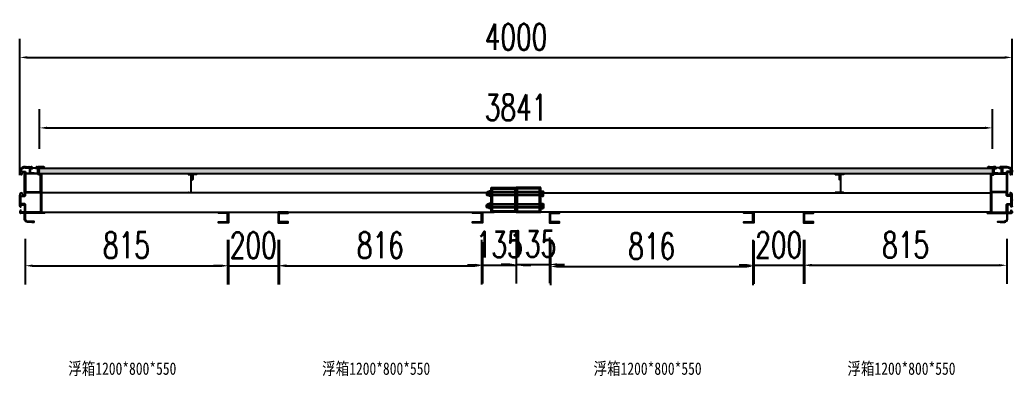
# Model space of a CAD drawing. Header units: millimetres. Extents: x -1612139 to -1300424, y 1145038 to 1536160.
# Drawn here: x -1523698 to -1519698, y 1191202 to 1192638 of the extents above; entities that cross this region are included whole.
import ezdxf

# ---------------------------------------------------------------- set-up
doc = ezdxf.new("R2010")
doc.units = ezdxf.units.MM
doc.header["$LTSCALE"] = 1000
doc.layers.get('0').update_dxf_attribs({"linetype": 'CONTINUOUS'})
doc.layers.get('DEFPOINTS').update_dxf_attribs({"linetype": 'CONTINUOUS'})
for name, color, linetype in [('W-ALUMINUM_FRAME铝架', 30, 'CONTINUOUS'), ('W-STEEL_FRAME钢架', 3, 'CONTINUOUS'), ('W-STEEL_KEEL钢龙骨', 5, 'CONTINUOUS'), ('结构', 1, 'CONTINUOUS')]:
    doc.layers.add(name, color=color, linetype=linetype)
doc.styles.add('-宋体', font='', dxfattribs={"width": 0.8})
doc.styles.add('STANDARD_T3', font='simplex.shx', dxfattribs={"width": 0.7, "bigfont": 'gbcbig.shx'})
doc.styles.get('-宋体').set_extended_font_data('SimSun')
doc.dimstyles.new('W&&30', dxfattribs={"dimtxt": 105, "dimasz": 30, "dimexe": 75, "dimexo": 90, "dimgap": 30, "dimtad": 1, "dimdec": 0, "dimzin": 0, "dimdsep": 46, "dimtxsty": 'STANDARD_T3', "dimcen": 0.09, "dimclrd": 1, "dimclre": 1, "dimclrt": 7, "dimazin": 2, "dimtfac": 1, "dimtdec": 0, "dimtix": 1, "dimtmove": 2, "dimatfit": 3, "dimfxl": 100, "dimtolj": 1, "dimtzin": 0, "dimarcsym": 0})

# ---------------------------------------------------------------- blocks, each defined once
blk = doc.blocks.new('*D61')
at = {"layer": 'DEFPOINTS', "color": 0, "transparency": 16777216}
for p in [(-1519697.9, 1192486.5), (-1523697.9, 1191922.2), (-1519697.9, 1191922.2)]:
    blk.add_point(p, dxfattribs=at)
at = {"layer": 'W-STEEL_FRAME钢架', "color": 1, "lineweight": -2, "transparency": 16777216}
for p, q in [((-1523697.9, 1192012.2), (-1523697.9, 1192561.5)), ((-1519697.9, 1192012.2), (-1519697.9, 1192561.5)), ((-1523667.9, 1192486.5), (-1519727.9, 1192486.5))]:
    blk.add_line(p, q, dxfattribs=at)
at = {"layer": 'W-STEEL_FRAME钢架', "color": 1, "transparency": 16777216}
for points in [[(-1523667.9, 1192491.5), (-1523667.9, 1192481.5), (-1523697.9, 1192486.5)], [(-1519727.9, 1192491.5), (-1519727.9, 1192481.5), (-1519697.9, 1192486.5)]]:
    blk.add_solid(points, dxfattribs=at)
at = {"layer": 'W-STEEL_FRAME钢架', "color": 7, "transparency": 16777216, "insert": (-1521697.9, 1192569), "char_height": 105, "attachment_point": 5, "style": 'STANDARD_T3'}
blk.add_mtext('\\A1;4000', dxfattribs=at)
blk = doc.blocks.new('1')
at = {"lineweight": -3}
for p, q in [((-1521938.3, 1214338.4), (-1521935.3, 1214338.4)), ((-1521938.3, 1214336.4), (-1521931.3, 1214336.4)), ((-1521938.3, 1214336.4), (-1521914.3, 1214336.4)), ((-1521936.3, 1214341.4), (-1521936.3, 1214346.4)), ((-1521936.3, 1214346.4), (-1521916.3, 1214346.4)), ((-1521935.3, 1214341.4), (-1521936.3, 1214341.4)), ((-1521933.9, 1214347.4), (-1521931.6, 1214347.4)), ((-1521933.3, 1214351.8), (-1521931.3, 1214354.8)), ((-1521933.3, 1214136.4), (-1521933.3, 1214351.8)), ((-1521919.3, 1214351.8), (-1521933.3, 1214351.8)), ((-1521931.6, 1214347.4), (-1521918.6, 1214347.4)), ((-1521931.6, 1214346.4), (-1521931.6, 1214341.4)), ((-1521921.3, 1214354.8), (-1521931.3, 1214354.8)), ((-1521919.3, 1214351.8), (-1521921.3, 1214354.8)), ((-1521918.6, 1214347.4), (-1521920.9, 1214347.4)), ((-1521920.9, 1214346.4), (-1521920.9, 1214341.4)), ((-1521919.3, 1214136.4), (-1521919.3, 1214351.8)), ((-1521917.3, 1214341.4), (-1521916.3, 1214341.4)), ((-1521914.3, 1214338.4), (-1521917.3, 1214338.4)), ((-1521916.3, 1214341.4), (-1521916.3, 1214346.4)), ((-1521938.3, 1214136.4), (-1521931.3, 1214136.4)), ((-1521938.3, 1214136.4), (-1521914.3, 1214136.4)), ((-1521938.3, 1214134.4), (-1521935.3, 1214134.4)), ((-1521935.3, 1214131.4), (-1521936.3, 1214131.4)), ((-1521936.3, 1214131.4), (-1521936.3, 1214126.4)), ((-1521936.3, 1214126.4), (-1521916.3, 1214126.4)), ((-1521933.9, 1214125.4), (-1521931.6, 1214125.4)), ((-1521931.6, 1214126.4), (-1521931.6, 1214131.4)), ((-1521931.6, 1214125.4), (-1521918.6, 1214125.4)), ((-1521920.9, 1214126.4), (-1521920.9, 1214131.4)), ((-1521918.6, 1214125.4), (-1521920.9, 1214125.4)), ((-1521914.3, 1214134.4), (-1521917.3, 1214134.4)), ((-1521917.3, 1214131.4), (-1521916.3, 1214131.4)), ((-1521916.3, 1214131.4), (-1521916.3, 1214126.4))]:
    blk.add_line(p, q, dxfattribs=at)
at = {"color": 1}
for p, q in [((-1521936.3, 1214346.4), (-1521933.9, 1214347.4)), ((-1521918.6, 1214347.4), (-1521916.3, 1214346.4))]:
    blk.add_line(p, q, dxfattribs=at)
at = {"color": 6, "lineweight": -3}
for p, q in [((-1521931.3, 1214136.4), (-1521931.3, 1214354.8)), ((-1521921.3, 1214136.4), (-1521921.3, 1214354.8))]:
    blk.add_line(p, q, dxfattribs=at)
at = {"lineweight": -3}
for points in [[(-1521933.3, 1214336.4), (-1521938.3, 1214336.4), (-1521938.3, 1214338.4), (-1521914.3, 1214338.4), (-1521914.3, 1214336.4), (-1521919.3, 1214336.4)], [(-1521935.3, 1214338.4), (-1521935.3, 1214341.4), (-1521917.3, 1214341.4), (-1521917.3, 1214338.4)], [(-1521933.3, 1214136.4), (-1521938.3, 1214136.4), (-1521938.3, 1214134.4), (-1521914.3, 1214134.4), (-1521914.3, 1214136.4), (-1521919.3, 1214136.4)], [(-1521935.3, 1214134.4), (-1521935.3, 1214131.4), (-1521917.3, 1214131.4), (-1521917.3, 1214134.4)]]:
    blk.add_lwpolyline(points, dxfattribs=at)
for centre, radius, start, end in [((-1521933.9, 1214128.6), 3.22, 223.6028, 316.3972), ((-1521926.3, 1214140.1), 14.7, 248.7607, 291.2393), ((-1521918.6, 1214128.6), 3.22, 223.6028, 316.3972)]:
    blk.add_arc(centre, radius, start, end, dxfattribs=at)
blk = doc.blocks.new('*D62')
at = {"layer": 'DEFPOINTS', "color": 0, "transparency": 16777216}
for p in [(-1523675.9, 1191845.7), (-1522860.9, 1191840.8), (-1522860.9, 1191646.8)]:
    blk.add_point(p, dxfattribs=at)
at = {"layer": 'W-STEEL_FRAME钢架', "color": 1, "lineweight": -2, "transparency": 16777216}
for p, q in [((-1523675.9, 1191755.7), (-1523675.9, 1191571.8)), ((-1522860.9, 1191750.8), (-1522860.9, 1191571.8)), ((-1523645.9, 1191646.8), (-1522890.9, 1191646.8))]:
    blk.add_line(p, q, dxfattribs=at)
at = {"layer": 'W-STEEL_FRAME钢架', "color": 1, "transparency": 16777216}
for points in [[(-1523645.9, 1191651.8), (-1523645.9, 1191641.8), (-1523675.9, 1191646.8)], [(-1522890.9, 1191651.8), (-1522890.9, 1191641.8), (-1522860.9, 1191646.8)]]:
    blk.add_solid(points, dxfattribs=at)
at = {"layer": 'W-STEEL_FRAME钢架', "color": 7, "transparency": 16777216, "insert": (-1523268.4, 1191729.3), "char_height": 105, "attachment_point": 5, "style": 'STANDARD_T3'}
blk.add_mtext('\\A1;815', dxfattribs=at)
blk = doc.blocks.new('*D63')
at = {"layer": 'DEFPOINTS', "color": 0, "transparency": 16777216}
for p in [(-1522652.9, 1191840.8), (-1521836.9, 1191840.8), (-1521836.9, 1191646.8)]:
    blk.add_point(p, dxfattribs=at)
at = {"layer": 'W-STEEL_FRAME钢架', "color": 1, "lineweight": -2, "transparency": 16777216}
for p, q in [((-1522652.9, 1191750.8), (-1522652.9, 1191571.8)), ((-1521836.9, 1191750.8), (-1521836.9, 1191571.8)), ((-1522622.9, 1191646.8), (-1521866.9, 1191646.8))]:
    blk.add_line(p, q, dxfattribs=at)
at = {"layer": 'W-STEEL_FRAME钢架', "color": 1, "transparency": 16777216}
for points in [[(-1522622.9, 1191651.8), (-1522622.9, 1191641.8), (-1522652.9, 1191646.8)], [(-1521866.9, 1191651.8), (-1521866.9, 1191641.8), (-1521836.9, 1191646.8)]]:
    blk.add_solid(points, dxfattribs=at)
at = {"layer": 'W-STEEL_FRAME钢架', "color": 7, "transparency": 16777216, "insert": (-1522244.9, 1191729.3), "char_height": 105, "attachment_point": 5, "style": 'STANDARD_T3'}
blk.add_mtext('\\A1;816', dxfattribs=at)
blk = doc.blocks.new('*D64')
at = {"layer": 'DEFPOINTS', "color": 0, "transparency": 16777216}
for p in [(-1521559, 1191840.8), (-1520742.9, 1191840.8), (-1520742.9, 1191643.6)]:
    blk.add_point(p, dxfattribs=at)
at = {"layer": 'W-STEEL_FRAME钢架', "color": 1, "lineweight": -2, "transparency": 16777216}
for p, q in [((-1521559, 1191750.8), (-1521559, 1191568.6)), ((-1520742.9, 1191750.8), (-1520742.9, 1191568.6)), ((-1521529, 1191643.6), (-1520772.9, 1191643.6))]:
    blk.add_line(p, q, dxfattribs=at)
at = {"layer": 'W-STEEL_FRAME钢架', "color": 1, "transparency": 16777216}
for points in [[(-1521529, 1191648.6), (-1521529, 1191638.6), (-1521559, 1191643.6)], [(-1520772.9, 1191648.6), (-1520772.9, 1191638.6), (-1520742.9, 1191643.6)]]:
    blk.add_solid(points, dxfattribs=at)
at = {"layer": 'W-STEEL_FRAME钢架', "color": 7, "transparency": 16777216, "insert": (-1521151, 1191726.1), "char_height": 105, "attachment_point": 5, "style": 'STANDARD_T3'}
blk.add_mtext('\\A1;816', dxfattribs=at)
blk = doc.blocks.new('*D65')
at = {"layer": 'DEFPOINTS', "color": 0, "transparency": 16777216}
for p in [(-1519720, 1191845.7), (-1520535, 1191840.8), (-1519720, 1191648.7)]:
    blk.add_point(p, dxfattribs=at)
at = {"layer": 'W-STEEL_FRAME钢架', "color": 1, "lineweight": -2, "transparency": 16777216}
for p, q in [((-1520535, 1191750.8), (-1520535, 1191573.7)), ((-1519720, 1191755.7), (-1519720, 1191573.7)), ((-1520505, 1191648.7), (-1519750, 1191648.7))]:
    blk.add_line(p, q, dxfattribs=at)
at = {"layer": 'W-STEEL_FRAME钢架', "color": 1, "transparency": 16777216}
for points in [[(-1520505, 1191653.7), (-1520505, 1191643.7), (-1520535, 1191648.7)], [(-1519750, 1191653.7), (-1519750, 1191643.7), (-1519720, 1191648.7)]]:
    blk.add_solid(points, dxfattribs=at)
at = {"layer": 'W-STEEL_FRAME钢架', "color": 7, "transparency": 16777216, "insert": (-1520127.5, 1191731.2), "char_height": 105, "attachment_point": 5, "style": 'STANDARD_T3'}
blk.add_mtext('\\A1;815', dxfattribs=at)
blk = doc.blocks.new('*D66')
at = {"layer": 'DEFPOINTS', "color": 0, "transparency": 16777216}
for p in [(-1522856.9, 1191840.8), (-1522656.9, 1191840.8), (-1522656.9, 1191646.8)]:
    blk.add_point(p, dxfattribs=at)
at = {"layer": 'W-STEEL_FRAME钢架', "color": 1, "lineweight": -2, "transparency": 16777216}
for p, q in [((-1522856.9, 1191750.8), (-1522856.9, 1191571.8)), ((-1522656.9, 1191750.8), (-1522656.9, 1191571.8)), ((-1522886.9, 1191646.8), (-1522916.9, 1191646.8)), ((-1522856.9, 1191646.8), (-1522656.9, 1191646.8)), ((-1522626.9, 1191646.8), (-1522596.9, 1191646.8))]:
    blk.add_line(p, q, dxfattribs=at)
at = {"layer": 'W-STEEL_FRAME钢架', "color": 1, "transparency": 16777216}
for points in [[(-1522886.9, 1191651.8), (-1522886.9, 1191641.8), (-1522856.9, 1191646.8)], [(-1522626.9, 1191651.8), (-1522626.9, 1191641.8), (-1522656.9, 1191646.8)]]:
    blk.add_solid(points, dxfattribs=at)
at = {"layer": 'W-STEEL_FRAME钢架', "color": 7, "transparency": 16777216, "insert": (-1522756.9, 1191729.3), "char_height": 105, "attachment_point": 5, "style": 'STANDARD_T3'}
blk.add_mtext('\\A1;200', dxfattribs=at)
blk = doc.blocks.new('*D67')
at = {"layer": 'DEFPOINTS', "color": 0, "transparency": 16777216}
for p in [(-1521697.9, 1191862.3), (-1521832.9, 1191832), (-1521697.9, 1191649.7)]:
    blk.add_point(p, dxfattribs=at)
at = {"layer": 'W-STEEL_FRAME钢架', "color": 1, "lineweight": -2, "transparency": 16777216}
for p, q in [((-1521697.9, 1191772.3), (-1521697.9, 1191574.7)), ((-1521832.9, 1191742), (-1521832.9, 1191574.7)), ((-1521862.9, 1191649.7), (-1521892.9, 1191649.7)), ((-1521832.9, 1191649.7), (-1521697.9, 1191649.7)), ((-1521667.9, 1191649.7), (-1521637.9, 1191649.7))]:
    blk.add_line(p, q, dxfattribs=at)
at = {"layer": 'W-STEEL_FRAME钢架', "color": 1, "transparency": 16777216}
for points in [[(-1521862.9, 1191654.7), (-1521862.9, 1191644.7), (-1521832.9, 1191649.7)], [(-1521667.9, 1191654.7), (-1521667.9, 1191644.7), (-1521697.9, 1191649.7)]]:
    blk.add_solid(points, dxfattribs=at)
at = {"layer": 'W-STEEL_FRAME钢架', "color": 7, "transparency": 16777216, "insert": (-1521765.4, 1191732.2), "char_height": 105, "attachment_point": 5, "style": 'STANDARD_T3'}
blk.add_mtext('\\A1;135', dxfattribs=at)
blk = doc.blocks.new('*D68')
at = {"layer": 'DEFPOINTS', "color": 0, "transparency": 16777216}
for p in [(-1521697.9, 1191862.3), (-1521563, 1191850.5), (-1521563, 1191651.8)]:
    blk.add_point(p, dxfattribs=at)
at = {"layer": 'W-STEEL_FRAME钢架', "color": 1, "lineweight": -2, "transparency": 16777216}
for p, q in [((-1521697.9, 1191772.3), (-1521697.9, 1191576.8)), ((-1521563, 1191760.5), (-1521563, 1191576.8)), ((-1521727.9, 1191651.8), (-1521757.9, 1191651.8)), ((-1521697.9, 1191651.8), (-1521563, 1191651.8)), ((-1521533, 1191651.8), (-1521503, 1191651.8))]:
    blk.add_line(p, q, dxfattribs=at)
at = {"layer": 'W-STEEL_FRAME钢架', "color": 1, "transparency": 16777216}
for points in [[(-1521727.9, 1191656.8), (-1521727.9, 1191646.8), (-1521697.9, 1191651.8)], [(-1521533, 1191656.8), (-1521533, 1191646.8), (-1521563, 1191651.8)]]:
    blk.add_solid(points, dxfattribs=at)
at = {"layer": 'W-STEEL_FRAME钢架', "color": 7, "transparency": 16777216, "insert": (-1521630.5, 1191734.3), "char_height": 105, "attachment_point": 5, "style": 'STANDARD_T3'}
blk.add_mtext('\\A1;135', dxfattribs=at)
blk = doc.blocks.new('*D69')
at = {"layer": 'DEFPOINTS', "color": 0, "transparency": 16777216}
for p in [(-1520738.9, 1191836.5), (-1520539, 1191840.8), (-1520539, 1191648.7)]:
    blk.add_point(p, dxfattribs=at)
at = {"layer": 'W-STEEL_FRAME钢架', "color": 1, "lineweight": -2, "transparency": 16777216}
for p, q in [((-1520738.9, 1191746.5), (-1520738.9, 1191573.7)), ((-1520539, 1191750.8), (-1520539, 1191573.7)), ((-1520768.9, 1191648.7), (-1520798.9, 1191648.7)), ((-1520738.9, 1191648.7), (-1520539, 1191648.7)), ((-1520509, 1191648.7), (-1520479, 1191648.7))]:
    blk.add_line(p, q, dxfattribs=at)
at = {"layer": 'W-STEEL_FRAME钢架', "color": 1, "transparency": 16777216}
for points in [[(-1520768.9, 1191653.7), (-1520768.9, 1191643.7), (-1520738.9, 1191648.7)], [(-1520509, 1191653.7), (-1520509, 1191643.7), (-1520539, 1191648.7)]]:
    blk.add_solid(points, dxfattribs=at)
at = {"layer": 'W-STEEL_FRAME钢架', "color": 7, "transparency": 16777216, "insert": (-1520639, 1191731.2), "char_height": 105, "attachment_point": 5, "style": 'STANDARD_T3'}
blk.add_mtext('\\A1;200', dxfattribs=at)
blk = doc.blocks.new('*D70')
at = {"layer": 'DEFPOINTS', "color": 0, "transparency": 16777216}
for p in [(-1519777.6, 1192202.4), (-1523618.3, 1192028.6), (-1519777.6, 1192028.6)]:
    blk.add_point(p, dxfattribs=at)
at = {"layer": 'W-ALUMINUM_FRAME铝架', "color": 1, "lineweight": -2, "transparency": 16777216}
for p, q in [((-1523618.3, 1192118.6), (-1523618.3, 1192277.4)), ((-1519777.6, 1192118.6), (-1519777.6, 1192277.4)), ((-1523588.3, 1192202.4), (-1519807.6, 1192202.4))]:
    blk.add_line(p, q, dxfattribs=at)
at = {"layer": 'W-ALUMINUM_FRAME铝架', "color": 1, "transparency": 16777216}
for points in [[(-1523588.3, 1192207.4), (-1523588.3, 1192197.4), (-1523618.3, 1192202.4)], [(-1519807.6, 1192207.4), (-1519807.6, 1192197.4), (-1519777.6, 1192202.4)]]:
    blk.add_solid(points, dxfattribs=at)
at = {"layer": 'W-ALUMINUM_FRAME铝架', "color": 7, "transparency": 16777216, "insert": (-1521697.9, 1192284.9), "char_height": 105, "attachment_point": 5, "style": 'STANDARD_T3'}
blk.add_mtext('\\A1;3841', dxfattribs=at)
blk = doc.blocks.new('$matou$00000085')
at = {"color": 0, "lineweight": 5}
for p, q in [((-17.5, 36, 0), (-17.5, 37, 0)), ((-4.3, 33.6, 0), (-4.3, 35, 0)), ((-1.2, 13.2, 0), (-3.5, 13.2, 0))]:
    blk.add_line(p, q, dxfattribs=at)
at = {"color": 0, "lineweight": 0, "ltscale": 0.5}
blk.add_arc((-1.5, 17.2, 0), 4.07, 274.7282, 349.8472, dxfattribs=at)
at = {"layer": '结构', "color": 0, "linetype": 'ByBlock', "lineweight": 0, "ltscale": 0.5}
for p, q in [((-7.2, 38, 0), (-16.5, 38, 0)), ((-16.5, 35, 0), (-8.5, 35, 0)), ((-7.5, -34, 0), (-7.5, 34, 0)), ((-4.7, 33.3, 0), (-4.3, 33.6, 0)), ((-4.3, 33.1, 0), (-4.7, 33.3, 0)), ((-4.7, 31.5, 0), (-4.3, 31.7, 0)), ((-4.3, 31.2, 0), (-4.7, 31.5, 0)), ((-4.3, 31, 0), (-4.7, 30.8, 0)), ((-4.7, 30.8, 0), (-4.3, 30.5, 0)), ((-4.3, 29.2, 0), (-4.7, 29, 0)), ((-4.7, 29, 0), (-4.3, 28.7, 0)), ((-4.3, 27.4, 0), (-4.7, 27.2, 0)), ((-4.7, 27.2, 0), (-4.3, 26.9, 0)), ((-4.3, 25.6, 0), (-4.7, 25.4, 0)), ((-4.7, 25.4, 0), (-4.3, 25.1, 0)), ((-4.3, 23.8, 0), (-4.7, 23.6, 0)), ((-4.7, 23.6, 0), (-4.3, 23.3, 0)), ((-4.3, 22, 0), (-4.7, 21.8, 0)), ((-4.7, 21.8, 0), (-4.3, 21.5, 0)), ((-4.3, 20.2, 0), (-4.7, 20, 0)), ((-4.7, 20, 0), (-4.3, 19.7, 0)), ((-4.5, -34, 0), (-4.5, 12.2, 0)), ((-4.3, 31.7, 0), (-4.3, 33.1, 0)), ((-4.3, 31.3, 0), (-4.3, 31, 0)), ((-4.3, 30.5, 0), (-4.3, 29.2, 0)), ((-4.3, 28.7, 0), (-4.3, 27.4, 0)), ((-4.3, 26.9, 0), (-4.3, 25.6, 0)), ((-4.3, 25.1, 0), (-4.3, 23.8, 0)), ((-4.3, 23.3, 0), (-4.3, 22, 0)), ((-4.3, 21.5, 0), (-4.3, 20.2, 0)), ((-4.3, 19.7, 0), (-4.3, 19.2, 0)), ((-0.7, 33.6, 0), (-0.7, 35, 0)), ((-0.3, 33.3, 0), (-0.7, 33.6, 0)), ((-0.7, 33.1, 0), (-0.3, 33.3, 0)), ((-0.7, 31.7, 0), (-0.7, 33.1, 0)), ((-0.3, 31.5, 0), (-0.7, 31.7, 0)), ((-0.7, 31.2, 0), (-0.3, 31.5, 0)), ((-0.7, 29.9, 0), (-0.7, 31.2, 0)), ((-0.3, 29.7, 0), (-0.7, 29.9, 0)), ((-0.7, 29.4, 0), (-0.3, 29.7, 0)), ((-0.7, 28.1, 0), (-0.7, 29.4, 0)), ((-0.3, 27.9, 0), (-0.7, 28.1, 0)), ((-0.7, 27.6, 0), (-0.3, 27.9, 0)), ((-0.7, 26.3, 0), (-0.7, 27.6, 0)), ((-0.3, 26.1, 0), (-0.7, 26.3, 0)), ((-0.7, 25.8, 0), (-0.3, 26.1, 0)), ((-0.7, 24.5, 0), (-0.7, 25.8, 0)), ((-0.3, 24.3, 0), (-0.7, 24.5, 0)), ((-0.7, 24, 0), (-0.3, 24.3, 0)), ((-0.7, 22.7, 0), (-0.7, 24, 0)), ((-0.3, 22.5, 0), (-0.7, 22.7, 0)), ((-0.7, 22.2, 0), (-0.3, 22.5, 0)), ((-0.7, 22.2, 0), (-0.7, 22.2, 0)), ((-0.7, 21, 0), (-0.7, 22.2, 0)), ((-0.3, 20.7, 0), (-0.7, 21, 0)), ((-0.7, 20.5, 0), (-0.3, 20.7, 0)), ((-0.7, 19.2, 0), (-0.7, 20.5, 0)), ((2.2, 38, 0), (16.5, 38, 0)), ((2.5, 34, 0), (2.5, 16.5, 0)), ((16.5, 35, 0), (3.5, 35, 0)), ((17.5, 37, 0), (17.5, 36, 0)), ((-17.5, -37.5, 0), (-17.5, -35.5, 0)), ((-17, -35, 0), (-8.5, -35, 0)), ((17, -38, 0), (-17, -38, 0)), ((-3.5, -35, 0), (17, -35, 0)), ((17.5, -35.5, 0), (17.5, -37.5, 0))]:
    blk.add_line(p, q, dxfattribs=at)
for centre, radius, start, end in [((-16.5, 37, 0), 1, 90, 180), ((-16.5, 36, 0), 1, 180, 270), ((-8.5, 34, 0), 1, 0, 90), ((-7.2, 35, 0), 3, 0, 90.0017), ((-3.5, 12.2, 0), 1, 90, 180), ((-2.5, 19.2, 0), 1.75, 180, 0), ((2.2, 35, 0), 3, 89.9983, 180), ((3.5, 34, 0), 1, 90, 180), ((16.5, 37, 0), 1, 0, 90), ((16.5, 36, 0), 1, 270, 360), ((-17, -35.5, 0), 0.5, 90, 180), ((-17, -37.5, 0), 0.5, 180, 270), ((-8.5, -34, 0), 1, 270, 0), ((-3.5, -34, 0), 1, 180, 270), ((17, -35.5, 0), 0.5, 0, 90), ((17, -37.5, 0), 0.5, 270, 0)]:
    blk.add_arc(centre, radius, start, end, dxfattribs=at)

msp = doc.modelspace()

# ---------------------------------------------------------------- hatches: boundary and pattern name
at = {"lineweight": -3}
h = msp.add_hatch(dxfattribs=at)
h.set_pattern_fill('AR-HBONE', color=43, scale=0.250984)
h.set_pattern_definition([(45, (-1584681.398, 1268171.083), (4e-15, 36.062446), [76.5, -25.5]), (135, (-1584663.367, 1268189.114), (4e-15, 36.062446), [76.5, -25.5])])
h.paths.add_polyline_path([(-1519777.6, 1192017.1), (-1519777.6, 1192040.2), (-1523613.3, 1192040.2), (-1523613.3, 1192017.1)])

# ---------------------------------------------------------------- linework, layer by layer
at = {"color": 3, "lineweight": -3}
for p, q in [((-1523662.4, 1192045), (-1523662.1, 1192045.4)), ((-1523660.9, 1192045.4), (-1523660.6, 1192045)), ((-1523660.4, 1192045), (-1523660.1, 1192045.4)), ((-1523658.3, 1192045), (-1523658, 1192045.4)), ((-1523657.9, 1192045.5), (-1523652.8, 1192045.5)), ((-1523657.9, 1192045.5), (-1523656.1, 1192045.5)), ((-1523627.7, 1192045.5), (-1523622.5, 1192045.5)), ((-1523614.1, 1192045), (-1523614.4, 1192045.4)), ((-1523612.1, 1192045), (-1523612.4, 1192045.4)), ((-1523611.5, 1192045.4), (-1523611.8, 1192045)), ((-1523610.1, 1192045), (-1523610.4, 1192045.4)), ((-1523607.3, 1192045.5), (-1523604.9, 1192045.5)), ((-1519788.6, 1192045.5), (-1519791, 1192045.5)), ((-1519785.8, 1192045), (-1519785.5, 1192045.4)), ((-1519784.4, 1192045.4), (-1519784.1, 1192045)), ((-1519783.8, 1192045), (-1519783.5, 1192045.4)), ((-1519781.8, 1192045), (-1519781.5, 1192045.4)), ((-1519768.2, 1192045.5), (-1519773.4, 1192045.5)), ((-1519738, 1192045.5), (-1519743.1, 1192045.5)), ((-1519738, 1192045.5), (-1519739.8, 1192045.5)), ((-1519737.6, 1192045), (-1519737.9, 1192045.4)), ((-1519735.5, 1192045), (-1519735.8, 1192045.4)), ((-1519735, 1192045.4), (-1519735.3, 1192045)), ((-1519733.5, 1192045), (-1519733.8, 1192045.4)), ((-1523678.9, 1191978.3), (-1523678.9, 1192021.4)), ((-1523673.4, 1192020.4), (-1523660.8, 1192020.4)), ((-1523647.3, 1192043), (-1523647.3, 1192038.7)), ((-1523633.2, 1192038.7), (-1523633.2, 1192043)), ((-1523610.6, 1192015.9), (-1523610.6, 1191978.3)), ((-1519785.3, 1192015.9), (-1519785.3, 1191978.3)), ((-1519762.7, 1192038.7), (-1519762.7, 1192043)), ((-1519748.6, 1192043), (-1519748.6, 1192038.7)), ((-1519722.5, 1192020.4), (-1519735.1, 1192020.4)), ((-1519717, 1191978.3), (-1519717, 1192021.4)), ((-1523697.9, 1191912.8), (-1523697.9, 1191931.6)), ((-1519697.9, 1191912.8), (-1519697.9, 1191931.6)), ((-1523610.6, 1191911.6), (-1523610.6, 1191862.3)), ((-1519785.3, 1191911.6), (-1519785.3, 1191862.3))]:
    msp.add_line(p, q, dxfattribs=at)
at = {"color": 0}
for p, q in [((-1523647.3, 1192040.8), (-1523633.2, 1192040.8)), ((-1519748.6, 1192040.8), (-1519762.7, 1192040.8))]:
    msp.add_line(p, q, dxfattribs=at)
at = {"color": 1, "lineweight": -3}
for p, q in [((-1521797.9, 1191940.3), (-1523610.6, 1191940.3)), ((-1521597.9, 1191940.3), (-1519785.3, 1191940.3)), ((-1523610.6, 1191862.3), (-1521785.3, 1191862.3)), ((-1519785.3, 1191862.3), (-1521610.6, 1191862.3))]:
    msp.add_line(p, q, dxfattribs=at)
at = {"color": 3, "lineweight": -3}
for points in [[(-1523677.9, 1192045.5, 0.414214), (-1523697.9, 1192025.4), (-1523697.9, 1192023.8)], [(-1523673.1, 1192045.5, -0.198912), (-1523673, 1192045.4), (-1523672.7, 1192045)], [(-1523672.4, 1192045), (-1523672.1, 1192045.4, -0.198912), (-1523672, 1192045.5), (-1523671.1, 1192045.5, -0.198912), (-1523671, 1192045.4), (-1523670.7, 1192045)], [(-1523670.4, 1192045), (-1523670.1, 1192045.4, -0.198912), (-1523670, 1192045.5), (-1523669.1, 1192045.5, -0.198912), (-1523669, 1192045.4), (-1523668.7, 1192045)], [(-1523668.4, 1192045), (-1523668.1, 1192045.4, -0.198912), (-1523667.9, 1192045.5), (-1523667.1, 1192045.5, -0.198912), (-1523667, 1192045.4), (-1523666.7, 1192045)], [(-1523666.4, 1192045), (-1523666.1, 1192045.4, -0.198912), (-1523665.9, 1192045.5), (-1523665.1, 1192045.5, -0.198912), (-1523665, 1192045.4), (-1523664.7, 1192045)], [(-1523664.4, 1192045), (-1523664.1, 1192045.4, -0.198912), (-1523663.9, 1192045.5), (-1523663.1, 1192045.5, -0.198912), (-1523662.9, 1192045.4), (-1523662.6, 1192045)], [(-1523662.1, 1192045.4, -0.198912), (-1523661.9, 1192045.5), (-1523661.1, 1192045.5)], [(-1523659.9, 1192045.5), (-1523659.1, 1192045.5, -0.198912), (-1523658.9, 1192045.4), (-1523658.6, 1192045)], [(-1523622.1, 1192045), (-1523622.4, 1192045.4, 0.198912), (-1523622.5, 1192045.5), (-1523624.4, 1192045.5)], [(-1523620.1, 1192045), (-1523620.4, 1192045.4, 0.198912), (-1523620.5, 1192045.5), (-1523621.4, 1192045.5, 0.198912), (-1523621.5, 1192045.4), (-1523621.8, 1192045)], [(-1523618.1, 1192045), (-1523618.4, 1192045.4, 0.198912), (-1523618.5, 1192045.5), (-1523619.4, 1192045.5, 0.198912), (-1523619.5, 1192045.4), (-1523619.8, 1192045)], [(-1523616.1, 1192045), (-1523616.4, 1192045.4, 0.198912), (-1523616.5, 1192045.5), (-1523617.4, 1192045.5, 0.198912), (-1523617.5, 1192045.4), (-1523617.8, 1192045)], [(-1523614.5, 1192045.5), (-1523615.3, 1192045.5, 0.198912), (-1523615.5, 1192045.4), (-1523615.8, 1192045)], [(-1523612.5, 1192045.5), (-1523613.3, 1192045.5, 0.198912), (-1523613.5, 1192045.4), (-1523613.8, 1192045)], [(-1523610.5, 1192045.5), (-1523611.3, 1192045.5, 0.198912), (-1523611.5, 1192045.4)], [(-1523608, 1192045), (-1523608.3, 1192045.4, 0.198912), (-1523608.5, 1192045.5), (-1523609.3, 1192045.5, 0.198912), (-1523609.5, 1192045.4), (-1523609.8, 1192045)], [(-1523607.3, 1192045.5, 0.198912), (-1523607.5, 1192045.4), (-1523607.8, 1192045)], [(-1519788.6, 1192045.5, -0.198912), (-1519788.4, 1192045.4), (-1519788.1, 1192045)], [(-1519787.9, 1192045), (-1519787.6, 1192045.4, -0.198912), (-1519787.4, 1192045.5), (-1519786.6, 1192045.5, -0.198912), (-1519786.4, 1192045.4), (-1519786.1, 1192045)], [(-1519785.4, 1192045.5), (-1519784.6, 1192045.5, -0.198912), (-1519784.4, 1192045.4)], [(-1519783.4, 1192045.5), (-1519782.6, 1192045.5, -0.198912), (-1519782.4, 1192045.4), (-1519782.1, 1192045)], [(-1519781.4, 1192045.5), (-1519780.6, 1192045.5, -0.198912), (-1519780.4, 1192045.4), (-1519780.1, 1192045)], [(-1519779.8, 1192045), (-1519779.5, 1192045.4, -0.198912), (-1519779.4, 1192045.5), (-1519778.5, 1192045.5, -0.198912), (-1519778.4, 1192045.4), (-1519778.1, 1192045)], [(-1519777.8, 1192045), (-1519777.5, 1192045.4, -0.198912), (-1519777.4, 1192045.5), (-1519776.5, 1192045.5, -0.198912), (-1519776.4, 1192045.4), (-1519776.1, 1192045)], [(-1519775.8, 1192045), (-1519775.5, 1192045.4, -0.198912), (-1519775.4, 1192045.5), (-1519774.5, 1192045.5, -0.198912), (-1519774.4, 1192045.4), (-1519774.1, 1192045)], [(-1519773.8, 1192045), (-1519773.5, 1192045.4, -0.198912), (-1519773.4, 1192045.5), (-1519771.5, 1192045.5)], [(-1519736, 1192045.5), (-1519736.8, 1192045.5, 0.198912), (-1519737, 1192045.4), (-1519737.3, 1192045)], [(-1519733.8, 1192045.4, 0.198912), (-1519734, 1192045.5), (-1519734.8, 1192045.5)], [(-1519731.5, 1192045), (-1519731.8, 1192045.4, 0.198912), (-1519732, 1192045.5), (-1519732.8, 1192045.5, 0.198912), (-1519732.9, 1192045.4), (-1519733.3, 1192045)], [(-1519729.5, 1192045), (-1519729.8, 1192045.4, 0.198912), (-1519730, 1192045.5), (-1519730.8, 1192045.5, 0.198912), (-1519730.9, 1192045.4), (-1519731.2, 1192045)], [(-1519727.5, 1192045), (-1519727.8, 1192045.4, 0.198912), (-1519728, 1192045.5), (-1519728.8, 1192045.5, 0.198912), (-1519728.9, 1192045.4), (-1519729.2, 1192045)], [(-1519725.5, 1192045), (-1519725.8, 1192045.4, 0.198912), (-1519725.9, 1192045.5), (-1519726.8, 1192045.5, 0.198912), (-1519726.9, 1192045.4), (-1519727.2, 1192045)], [(-1519723.5, 1192045), (-1519723.8, 1192045.4, 0.198912), (-1519723.9, 1192045.5), (-1519724.8, 1192045.5, 0.198912), (-1519724.9, 1192045.4), (-1519725.2, 1192045)], [(-1519722.8, 1192045.5, 0.198912), (-1519722.9, 1192045.4), (-1519723.2, 1192045)], [(-1519718, 1192045.5, -0.414214), (-1519697.9, 1192025.4), (-1519697.9, 1192023.8)], [(-1523693.9, 1192026.5), (-1523693.9, 1192026.5), (-1523677.4, 1192026.5, -0.414214), (-1523675.4, 1192024.4), (-1523675.4, 1192022.4, 0.413909), (-1523673.4, 1192020.4)], [(-1523680.9, 1192023.4), (-1523687.8, 1192023.4, 0.362489), (-1523688.8, 1192022.6), (-1523690.1, 1192015.2)], [(-1523677.9, 1192041.5), (-1523677.9, 1192041.5), (-1523661.8, 1192041.5, -0.414214), (-1523658.8, 1192038.5), (-1523658.8, 1192022.4, -0.414518), (-1523660.8, 1192020.4)], [(-1523640.8, 1192020.4), (-1523654.3, 1192020.4, -0.414214), (-1523655.3, 1192021.4), (-1523655.3, 1192037.5, -0.414214), (-1523654.3, 1192038.5), (-1523647.5, 1192038.5)], [(-1523639.6, 1192020.4, 0.198912), (-1523639.8, 1192020.3), (-1523640.1, 1192020, -0.414214), (-1523640.4, 1192020), (-1523640.7, 1192020.3, 0.198912), (-1523640.8, 1192020.4)], [(-1523639.6, 1192020.4), (-1523626.2, 1192020.4, 0.414214), (-1523625.2, 1192021.4), (-1523625.2, 1192037.5, 0.414214), (-1523626.2, 1192038.5), (-1523633, 1192038.5)], [(-1523610.6, 1192015.9, 0.414214), (-1523611.6, 1192016.9), (-1523620.6, 1192016.9, -0.414214), (-1523621.6, 1192017.9), (-1523621.6, 1192041.5, -0.414214), (-1523620.6, 1192042.5)], [(-1523597.6, 1192043), (-1523597.6, 1192042.7, -0.414214), (-1523597.8, 1192042.5), (-1523620.6, 1192042.5)], [(-1519798.3, 1192043), (-1519798.3, 1192042.7, 0.414214), (-1519798.1, 1192042.5), (-1519775.3, 1192042.5)], [(-1519785.3, 1192015.9, -0.414214), (-1519784.3, 1192016.9), (-1519775.3, 1192016.9, 0.414214), (-1519774.2, 1192017.9), (-1519774.2, 1192041.5, 0.414214), (-1519775.3, 1192042.5)], [(-1519756.3, 1192020.4), (-1519769.7, 1192020.4, -0.414214), (-1519770.7, 1192021.4), (-1519770.7, 1192037.5, -0.414214), (-1519769.7, 1192038.5), (-1519762.9, 1192038.5)], [(-1519756.3, 1192020.4, -0.198912), (-1519756.1, 1192020.3), (-1519755.8, 1192020, 0.414214), (-1519755.5, 1192020), (-1519755.2, 1192020.3, -0.198912), (-1519755.1, 1192020.4)], [(-1519755.1, 1192020.4), (-1519741.6, 1192020.4, 0.414214), (-1519740.6, 1192021.4), (-1519740.6, 1192037.5, 0.414214), (-1519741.6, 1192038.5), (-1519748.4, 1192038.5)], [(-1519718, 1192041.5), (-1519718, 1192041.5), (-1519734.1, 1192041.5, 0.414214), (-1519737.1, 1192038.5), (-1519737.1, 1192022.4, 0.414518), (-1519735.1, 1192020.4)], [(-1519702, 1192026.5), (-1519702, 1192026.5), (-1519718.5, 1192026.5, 0.414214), (-1519720.5, 1192024.4), (-1519720.5, 1192022.4, -0.413909), (-1519722.5, 1192020.4)], [(-1519715, 1192023.4), (-1519708.1, 1192023.4, -0.362489), (-1519707.1, 1192022.6), (-1519705.8, 1192015.2)], [(-1523691.3, 1191941.1, -0.403535), (-1523690.1, 1191940.2), (-1523688.8, 1191932.9, 0.362489), (-1523687.8, 1191932), (-1523680.9, 1191932, 0.414214), (-1523678.9, 1191934), (-1523678.9, 1191977.1)], [(-1523678.9, 1191978.3, 0.198912), (-1523678.8, 1191978.2), (-1523678.5, 1191977.9, -0.414214), (-1523678.5, 1191977.6), (-1523678.8, 1191977.3, 0.198912), (-1523678.9, 1191977.1)], [(-1523610.7, 1191978.2), (-1523611, 1191977.9, 0.414214), (-1523611, 1191977.6), (-1523610.7, 1191977.3, -0.198912), (-1523610.6, 1191977.1), (-1523610.6, 1191977.1), (-1523610.6, 1191912.8)], [(-1519785.2, 1191978.2), (-1519784.9, 1191977.9, -0.414214), (-1519784.9, 1191977.6), (-1519785.2, 1191977.3, 0.198912), (-1519785.3, 1191977.1), (-1519785.3, 1191977.1), (-1519785.3, 1191912.8)], [(-1519717, 1191978.3, -0.198912), (-1519717.1, 1191978.2), (-1519717.4, 1191977.9, 0.414214), (-1519717.4, 1191977.6), (-1519717.1, 1191977.3, -0.198912), (-1519717, 1191977.1)], [(-1519704.6, 1191941.1, 0.403535), (-1519705.8, 1191940.2), (-1519707.1, 1191932.9, -0.362489), (-1519708.1, 1191932), (-1519715, 1191932, -0.414214), (-1519717, 1191934), (-1519717, 1191977.1)], [(-1523610.6, 1191940.3), (-1523610.6, 1191862.3, 2.414214), (-1523610.1, 1191861.8), (-1523598.6, 1191861.8, -0.414214), (-1523597.6, 1191860.8), (-1523597.6, 1191859.8, -0.414214), (-1523598.6, 1191858.8)], [(-1519785.3, 1191940.3), (-1519785.3, 1191862.3, -2.414214), (-1519785.8, 1191861.8), (-1519797.3, 1191861.8, 0.414214), (-1519798.3, 1191860.8), (-1519798.3, 1191859.8, 0.414214), (-1519797.3, 1191858.8)], [(-1523697.9, 1191912.8, 0.198912), (-1523697.9, 1191912.7), (-1523697.6, 1191912.4, -0.414214), (-1523697.6, 1191912.1), (-1523697.9, 1191911.8, 0.198912), (-1523697.9, 1191911.6)], [(-1523697.9, 1191886.9, 0.414214), (-1523695.4, 1191884.4), (-1523694.1, 1191884.4, 0.414214), (-1523693.9, 1191884.6)], [(-1523693.9, 1191884.6), (-1523693.9, 1191891.4, -0.414214), (-1523692.9, 1191892.4), (-1523679.9, 1191892.4, -0.414214), (-1523678.9, 1191891.4), (-1523678.9, 1191877.9, 0.198912), (-1523678.8, 1191877.8), (-1523678.5, 1191877.5, -0.414214), (-1523678.5, 1191877.2), (-1523678.8, 1191876.9, 0.198912), (-1523678.9, 1191876.7), (-1523678.9, 1191863.3, -0.414214), (-1523679.9, 1191862.3), (-1523692.9, 1191862.3, -0.414214), (-1523693.9, 1191863.3), (-1523693.9, 1191870.1)], [(-1523610.7, 1191912.7), (-1523611, 1191912.4, 0.414214), (-1523611, 1191912.1), (-1523610.7, 1191911.8)], [(-1519785.2, 1191912.7), (-1519784.9, 1191912.4, -0.414214), (-1519784.9, 1191912.1), (-1519785.2, 1191911.8)], [(-1519702, 1191884.6), (-1519702, 1191891.4, 0.414214), (-1519703, 1191892.4), (-1519716, 1191892.4, 0.414214), (-1519717, 1191891.4), (-1519717, 1191877.9, -0.198912), (-1519717.1, 1191877.8), (-1519717.4, 1191877.5, 0.414214), (-1519717.4, 1191877.2), (-1519717.1, 1191876.9, -0.198912), (-1519717, 1191876.7), (-1519717, 1191863.3, 0.414214), (-1519716, 1191862.3), (-1519703, 1191862.3, 0.414214), (-1519702, 1191863.3), (-1519702, 1191870.1)], [(-1519697.9, 1191886.9, -0.414214), (-1519700.5, 1191884.4), (-1519701.8, 1191884.4, -0.414214), (-1519702, 1191884.6)], [(-1519697.9, 1191912.8, -0.198912), (-1519698, 1191912.7), (-1519698.3, 1191912.4, 0.414214), (-1519698.3, 1191912.1), (-1519698, 1191911.8, -0.198912), (-1519697.9, 1191911.6)], [(-1523697.9, 1191864.8), (-1523697.9, 1191860.8, 0.414214), (-1523695.9, 1191858.8)], [(-1523666.8, 1191822.6, -0.414214), (-1523678.9, 1191834.7), (-1523678.9, 1191856.7, 0.414214), (-1523680.9, 1191858.8), (-1523695.9, 1191858.8)], [(-1523693.9, 1191870.1, 0.414214), (-1523694.1, 1191870.3), (-1523695.4, 1191870.3)], [(-1523598.6, 1191858.8), (-1523673.9, 1191858.8, 0.414214), (-1523675.9, 1191856.7), (-1523675.9, 1191834.7, 0.414214), (-1523666.8, 1191825.6)], [(-1519797.3, 1191858.8), (-1519722, 1191858.8, -0.414214), (-1519720, 1191856.7), (-1519720, 1191834.7, -0.414214), (-1519729.1, 1191825.6)], [(-1519729.1, 1191822.6, 0.414214), (-1519717, 1191834.7), (-1519717, 1191856.7, -0.414214), (-1519715, 1191858.8), (-1519700, 1191858.8)], [(-1519702, 1191870.1, -0.414214), (-1519701.8, 1191870.3), (-1519700.5, 1191870.3)], [(-1519697.9, 1191864.8), (-1519697.9, 1191860.8, -0.414214), (-1519700, 1191858.8)], [(-1523650.2, 1191822.7), (-1523649.9, 1191823, -0.414214), (-1523649.6, 1191823), (-1523649.3, 1191822.7, 0.198912), (-1523649.2, 1191822.6), (-1523640.7, 1191822.6, 0.414214), (-1523639.7, 1191823.6), (-1523639.7, 1191824.6, 0.414214), (-1523640.7, 1191825.6), (-1523666.8, 1191825.6)], [(-1523650.2, 1191822.7, -0.198912), (-1523650.4, 1191822.6), (-1523666.8, 1191822.6)], [(-1519745.7, 1191822.7), (-1519746, 1191823, 0.414214), (-1519746.3, 1191823), (-1519746.6, 1191822.7, -0.198912), (-1519746.7, 1191822.6), (-1519755.2, 1191822.6, -0.414214), (-1519756.2, 1191823.6), (-1519756.2, 1191824.6, -0.414214), (-1519755.2, 1191825.6), (-1519729.1, 1191825.6)], [(-1519745.7, 1191822.7, 0.198912), (-1519745.5, 1191822.6), (-1519729.1, 1191822.6)]]:
    msp.add_lwpolyline(points, format="xyb", dxfattribs=at)
for points in [[(-1523677.9, 1192045.5), (-1523673.1, 1192045.5), (-1523675.5, 1192045.5)], [(-1519718, 1192045.5), (-1519722.8, 1192045.5), (-1519720.4, 1192045.5)], [(-1523697.9, 1191886.9), (-1523697.9, 1191897.3), (-1523697.9, 1191911.6)], [(-1519697.9, 1191886.9), (-1519697.9, 1191897.3), (-1519697.9, 1191911.6)]]:
    msp.add_lwpolyline(points, dxfattribs=at)
for points in [[(-1523622.2, 1192013.4, -0.356394), (-1523625.1, 1192015.8, 0.356394), (-1523627.1, 1192017.4), (-1523672.3, 1192017.4, 0.414214), (-1523675.4, 1192014.4), (-1523675.4, 1191947.1, 0.414214), (-1523673.4, 1191945.1), (-1523617.1, 1191945.1, 0.414214), (-1523614.1, 1191948.1), (-1523614.1, 1192010.3, 0.414214), (-1523617.1, 1192013.4)], [(-1519773.7, 1192013.4, 0.356394), (-1519770.8, 1192015.8, -0.356394), (-1519768.8, 1192017.4), (-1519723.5, 1192017.4, -0.414214), (-1519720.5, 1192014.4), (-1519720.5, 1191947.1, -0.414214), (-1519722.5, 1191945.1), (-1519778.8, 1191945.1, -0.414214), (-1519781.8, 1191948.1), (-1519781.8, 1192010.3, -0.414214), (-1519778.8, 1192013.4)], [(-1523614.1, 1191865.3, -0.414214), (-1523617.1, 1191862.3), (-1523672.4, 1191862.3, -0.414214), (-1523675.4, 1191865.3), (-1523675.4, 1191892.9, 0.414214), (-1523678.4, 1191895.9), (-1523691.4, 1191895.9, -0.414214), (-1523694.4, 1191898.9), (-1523694.4, 1191924.5, -0.414214), (-1523691.4, 1191927.5), (-1523678.4, 1191927.5, 0.414214), (-1523675.4, 1191930.5), (-1523675.4, 1191940.1, -0.414214), (-1523673.4, 1191942.1), (-1523617.1, 1191942.1, -0.414214), (-1523614.1, 1191939.1)], [(-1519781.8, 1191865.3, 0.414214), (-1519778.8, 1191862.3), (-1519723.5, 1191862.3, 0.414214), (-1519720.5, 1191865.3), (-1519720.5, 1191892.9, -0.414214), (-1519717.5, 1191895.9), (-1519704.5, 1191895.9, 0.414214), (-1519701.5, 1191898.9), (-1519701.5, 1191924.5, 0.414214), (-1519704.5, 1191927.5), (-1519717.5, 1191927.5, -0.414214), (-1519720.5, 1191930.5), (-1519720.5, 1191940.1, 0.414214), (-1519722.5, 1191942.1), (-1519778.8, 1191942.1, 0.414214), (-1519781.8, 1191939.1)]]:
    msp.add_lwpolyline(points, format="xyb", close=True, dxfattribs=at)
at = {"color": 43}
msp.add_lwpolyline([(-1523618.3, 1192040.2), (-1519777.6, 1192040.2), (-1519777.6, 1192017.1), (-1523618.3, 1192017.1)], close=True, dxfattribs=at)
at = {"color": 2}
for points in [[(-1521797.9, 1191962.3), (-1521697.9, 1191962.3), (-1521697.9, 1191862.3), (-1521797.9, 1191862.3)], [(-1521792.9, 1191957.3), (-1521702.9, 1191957.3), (-1521702.9, 1191867.3), (-1521792.9, 1191867.3)], [(-1521597.9, 1191962.3), (-1521697.9, 1191962.3), (-1521697.9, 1191862.3), (-1521597.9, 1191862.3)], [(-1521602.9, 1191957.3), (-1521692.9, 1191957.3), (-1521692.9, 1191867.3), (-1521602.9, 1191867.3)]]:
    msp.add_lwpolyline(points, close=True, dxfattribs=at)
at = {"color": 4}
for points in [[(-1522856.9, 1191862.3), (-1522856.9, 1191819.3), (-1522896.9, 1191819.3), (-1522896.9, 1191823.3), (-1522860.9, 1191823.3), (-1522860.9, 1191858.3), (-1522896.9, 1191858.3), (-1522896.9, 1191862.3)], [(-1522656.9, 1191862.3), (-1522656.9, 1191819.3), (-1522616.9, 1191819.3), (-1522616.9, 1191823.3), (-1522652.9, 1191823.3), (-1522652.9, 1191858.3), (-1522616.9, 1191858.3), (-1522616.9, 1191862.3)], [(-1521832.9, 1191862.3), (-1521832.9, 1191819.3), (-1521872.9, 1191819.3), (-1521872.9, 1191823.3), (-1521836.9, 1191823.3), (-1521836.9, 1191858.3), (-1521872.9, 1191858.3), (-1521872.9, 1191862.3)], [(-1521563, 1191862.3), (-1521563, 1191819.3), (-1521523, 1191819.3), (-1521523, 1191823.3), (-1521559, 1191823.3), (-1521559, 1191858.3), (-1521523, 1191858.3), (-1521523, 1191862.3)], [(-1520738.9, 1191862.3), (-1520738.9, 1191819.3), (-1520778.9, 1191819.3), (-1520778.9, 1191823.3), (-1520742.9, 1191823.3), (-1520742.9, 1191858.3), (-1520778.9, 1191858.3), (-1520778.9, 1191862.3)], [(-1520539, 1191862.3), (-1520539, 1191819.3), (-1520499, 1191819.3), (-1520499, 1191823.3), (-1520535, 1191823.3), (-1520535, 1191858.3), (-1520499, 1191858.3), (-1520499, 1191862.3)]]:
    msp.add_lwpolyline(points, close=True, dxfattribs=at)
at = {"color": 3, "lineweight": -3}
for centre, radius, start, end in [((-1523672.5, 1192045.1), 0.201, 225, 315), ((-1523670.5, 1192045.1), 0.201, 225, 315), ((-1523668.5, 1192045.1), 0.201, 225, 315), ((-1523666.5, 1192045.1), 0.201, 225, 315), ((-1523664.5, 1192045.1), 0.201, 225, 315), ((-1523662.5, 1192045.1), 0.201, 225, 315), ((-1523661.1, 1192045.3), 0.201, 45, 90), ((-1523660.5, 1192045.1), 0.201, 225, 315), ((-1523659.9, 1192045.3), 0.201, 90, 135), ((-1523658.5, 1192045.1), 0.201, 225, 315), ((-1523657.9, 1192045.3), 0.201, 90, 135), ((-1523652.4, 1192038.9), 6.62, 38.3047, 92.8074), ((-1523628, 1192038.9), 6.62, 87.1926, 141.6953), ((-1523622, 1192045.1), 0.201, 225, 315), ((-1523619.9, 1192045.1), 0.201, 225, 315), ((-1523617.9, 1192045.1), 0.201, 225, 315), ((-1523615.9, 1192045.1), 0.201, 225, 315), ((-1523614.5, 1192045.3), 0.201, 45, 90), ((-1523613.9, 1192045.1), 0.201, 225, 315), ((-1523612.5, 1192045.3), 0.201, 45, 90), ((-1523611.9, 1192045.1), 0.201, 225, 315), ((-1523610.5, 1192045.3), 0.201, 45, 90), ((-1523609.9, 1192045.1), 0.201, 225, 315), ((-1523607.9, 1192045.1), 0.201, 225, 315), ((-1523605.5, 1192031.7), 13.8, 54.8394, 92.3815), ((-1519790.4, 1192031.7), 13.8, 87.6185, 125.1606), ((-1519788, 1192045.1), 0.201, 225, 315), ((-1519786, 1192045.1), 0.201, 225, 315), ((-1519785.4, 1192045.3), 0.201, 90, 135), ((-1519784, 1192045.1), 0.201, 225, 315), ((-1519783.4, 1192045.3), 0.201, 90, 135), ((-1519782, 1192045.1), 0.201, 225, 315), ((-1519781.4, 1192045.3), 0.201, 90, 135), ((-1519780, 1192045.1), 0.201, 225, 315), ((-1519778, 1192045.1), 0.201, 225, 315), ((-1519775.9, 1192045.1), 0.201, 225, 315), ((-1519773.9, 1192045.1), 0.201, 225, 315), ((-1519767.9, 1192038.9), 6.62, 38.3047, 92.8074), ((-1519743.5, 1192038.9), 6.62, 87.1926, 141.6953), ((-1519738, 1192045.3), 0.201, 45, 90), ((-1519737.4, 1192045.1), 0.201, 225, 315), ((-1519736, 1192045.3), 0.201, 45, 90), ((-1519735.4, 1192045.1), 0.201, 225, 315), ((-1519734.8, 1192045.3), 0.201, 90, 135), ((-1519733.4, 1192045.1), 0.201, 225, 315), ((-1519731.4, 1192045.1), 0.201, 225, 315), ((-1519729.4, 1192045.1), 0.201, 225, 315), ((-1519727.4, 1192045.1), 0.201, 225, 315), ((-1519725.4, 1192045.1), 0.201, 225, 315), ((-1519723.4, 1192045.1), 0.201, 225, 315), ((-1523688.1, 1192023.8), 9.88, 179.7094, 251.9861), ((-1523677.9, 1192025.5), 16, 89.8166, 176.4472), ((-1523691.1, 1192015.4), 1, 270, 349.7), ((-1523680.9, 1192021.4), 2.01, 0, 90), ((-1523647.5, 1192038.7), 0.201, 270, 0.2741), ((-1523633, 1192038.7), 0.201, 180, 270), ((-1519762.9, 1192038.7), 0.201, 270, 360), ((-1519748.4, 1192038.7), 0.201, 179.7259, 270), ((-1519718, 1192025.5), 16, 3.5528, 90.1834), ((-1519715, 1192021.4), 2.01, 90, 180), ((-1519704.8, 1192015.4), 1, 190.3, 270), ((-1519707.8, 1192023.8), 9.88, 288.0139, 0.2906), ((-1523610.8, 1191978.3), 0.201, 315, 0), ((-1519785.1, 1191978.3), 0.201, 180, 225), ((-1523687.8, 1191931.6), 10.1, 110.0422, 179.7055), ((-1519708.1, 1191931.6), 10.1, 0.2945, 69.9578), ((-1523610.8, 1191912.8), 0.201, 315, 0), ((-1523610.8, 1191911.6), 0.201, 360, 45), ((-1519785.1, 1191912.8), 0.201, 180, 225), ((-1519785.1, 1191911.6), 0.201, 135, 180), ((-1523691.3, 1191865.1), 6.62, 128.3047, 182.8074), ((-1519704.6, 1191865.1), 6.62, 357.1926, 51.6953)]:
    msp.add_arc(centre, radius, start, end, dxfattribs=at)

# ---------------------------------------------------------------- block references
at = {"color": 1, "rotation": 90.00000000000001}
msp.add_blockref('1', (-307461.6, 2713863.5), dxfattribs=at)
at = {"color": 1, "xscale": -1, "rotation": 90}
msp.add_blockref('1', (-307461.6, -330039), dxfattribs=at)
at = {"layer": 'W-STEEL_KEEL钢龙骨'}
msp.add_blockref('$matou$00000085', (-1523001.6, 1191978.3), dxfattribs=at)
at = {"layer": 'W-STEEL_KEEL钢龙骨', "xscale": -1}
msp.add_blockref('$matou$00000085', (-1520394.3, 1191978.3), dxfattribs=at)

# ---------------------------------------------------------------- texts
at = {"color": 0, "char_height": 50, "attachment_point": 1, "style": '-宋体'}
for insert in [(-1523502.8, 1191257.2), (-1522479.4, 1191257.2), (-1521385.4, 1191257.2), (-1520362, 1191257.2)]:
    msp.add_mtext('浮箱1200*800*550', dxfattribs=dict(at, insert=insert))

# ---------------------------------------------------------------- dimensions: what is measured, and where the dimension line sits
at = {"layer": 'W-ALUMINUM_FRAME铝架'}
dim = msp.add_linear_dim(base=(-1519777.6, 1192202.4), p1=(-1523618.3, 1192028.6), p2=(-1519777.6, 1192028.6), dimstyle='W&&30', dxfattribs=at)
dim.commit()
dim.dimension.update_dxf_attribs({"geometry": '*D70', "text_midpoint": (-1521697.9, 1192284.9)})
at = {"layer": 'W-STEEL_FRAME钢架'}
for base, p1, p2, picture, middle in [((-1519697.9, 1192486.5), (-1523697.9, 1191922.2), (-1519697.9, 1191922.2), '*D61', (-1521697.9, 1192569)), ((-1522860.9, 1191646.8), (-1523675.9, 1191845.7), (-1522860.9, 1191840.8), '*D62', (-1523268.4, 1191729.3)), ((-1521697.9, 1191649.7), (-1521832.9, 1191832), (-1521697.9, 1191862.3), '*D67', (-1521765.4, 1191732.2)), ((-1521563, 1191651.8), (-1521697.9, 1191862.3), (-1521563, 1191850.5), '*D68', (-1521630.5, 1191734.3)), ((-1519720, 1191648.7), (-1520535, 1191840.8), (-1519720, 1191845.7), '*D65', (-1520127.5, 1191731.2)), ((-1522656.9, 1191646.8), (-1522856.9, 1191840.8), (-1522656.9, 1191840.8), '*D66', (-1522756.9, 1191729.3)), ((-1521836.9, 1191646.8), (-1522652.9, 1191840.8), (-1521836.9, 1191840.8), '*D63', (-1522244.9, 1191729.3)), ((-1520742.9, 1191643.6), (-1521559, 1191840.8), (-1520742.9, 1191840.8), '*D64', (-1521151, 1191726.1)), ((-1520539, 1191648.7), (-1520738.9, 1191836.5), (-1520539, 1191840.8), '*D69', (-1520639, 1191731.2))]:
    dim = msp.add_linear_dim(base=base, p1=p1, p2=p2, dimstyle='W&&30', dxfattribs=at)
    dim.commit()
    dim.dimension.update_dxf_attribs({"geometry": picture, "text_midpoint": middle})

doc.saveas('drawing.dxf')
